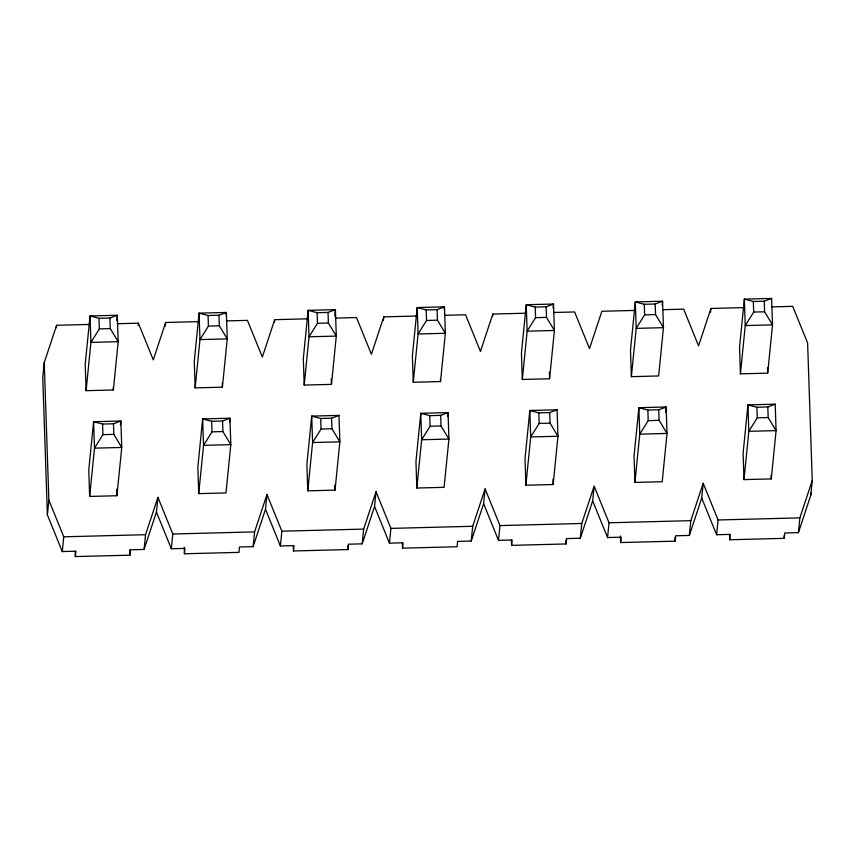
<?xml version="1.0" encoding="UTF-8"?>
<svg xmlns="http://www.w3.org/2000/svg" width="855" height="855" viewBox="0 0 855 855"><rect width="100%" height="100%" fill="white"/><g stroke="black" fill="none" stroke-linecap="round" stroke-linejoin="round"><path stroke-width="1.28" d="M89.583 324.43L56.601 325.285L44.225 362.648L42.75 377.408L47.388 514.892L62.276 551.561L75.903 551.208L75.368 556.573L129.896 555.173L130.43 549.808L144.068 549.455L156.444 512.092L157.918 497.332L172.806 534.001L171.331 548.75L184.958 548.408L184.424 553.773L238.951 552.362L239.486 546.997L253.123 546.655L265.499 509.281L266.974 494.532L281.861 531.19L280.387 545.95L294.013 545.597L293.479 550.962L348.006 549.562L348.541 544.197L362.178 543.844L374.554 506.481L376.029 491.721L390.917 528.39L389.442 543.149L403.068 542.797L402.534 548.162L457.062 546.762L457.596 541.397L471.233 541.044L483.609 503.67L485.084 488.921L499.972 525.59L498.497 540.339L512.124 539.986L511.589 545.351L566.117 543.951L566.651 538.586L580.289 538.233L592.665 500.87L594.022 487.35M56.355 327.743L56.601 325.285M47.388 514.892L48.863 500.143L44.225 362.648M62.276 551.561L63.751 536.801L48.863 500.143M86.099 390.682L90.919 342.395L90.032 315.955L117.295 315.249L118.182 341.69L113.362 389.976L86.099 390.682L85.211 364.241L90.032 315.955L99.009 318.317L109.91 318.028L117.295 315.249L116.772 320.475M89.668 496.445L94.488 448.159L93.601 421.718L120.865 421.013L121.752 447.454L116.932 495.74L89.668 496.445L88.781 470.004L93.601 421.718L102.579 424.069L113.491 423.791L120.865 421.013L120.47 424.935M138.147 325.637L138.392 323.179L117.285 323.724M165.293 326.161L165.656 322.474L198.638 321.63M144.068 549.455L145.542 534.706L157.918 497.332M195.154 387.881L199.974 339.595L199.087 313.154L226.351 312.449L227.238 338.89L222.418 387.176L195.154 387.881L194.267 361.441L199.087 313.154L208.064 315.506L218.966 315.228L226.351 312.449L226.083 315.057M198.723 493.634L203.543 445.348L202.656 418.907L229.92 418.213L230.807 444.653L225.987 492.94L198.723 493.634L197.836 467.193L202.656 418.907L211.634 421.269L222.546 420.991L229.92 418.213L229.525 422.124M274.466 322.132L274.712 319.674L307.693 318.829M253.123 546.655L254.598 531.896L266.974 494.532M304.209 385.071L309.029 336.785L308.142 310.344L335.406 309.649L336.293 336.09L331.473 384.376L304.209 385.071L303.322 358.63L308.142 310.344L317.12 312.706L328.021 312.417L335.406 309.649L334.754 316.168M307.779 490.834L312.599 442.548L311.712 416.107L338.975 415.402L339.863 441.843L335.042 490.129L307.779 490.834L306.892 464.393L311.712 416.107L320.689 418.469L331.601 418.18L338.975 415.402M383.403 320.561L383.767 316.874L416.748 316.019M362.178 543.844L363.653 529.095L376.029 491.721M413.264 382.271L418.084 333.984L417.197 307.543L444.461 306.838L445.348 333.279L440.528 381.565L413.264 382.271L412.377 355.83L417.197 307.543L426.175 309.895L437.076 309.617L444.461 306.838L444.194 309.446M416.834 488.034L421.654 439.748L420.767 413.307L448.031 412.602L448.918 439.043L444.098 487.329L416.834 488.034L415.947 461.593L420.767 413.307L429.744 415.658L440.656 415.38L448.031 412.602L447.635 416.513M492.576 316.521L492.822 314.063L525.804 313.219M471.233 541.044L472.708 526.285L485.084 488.921M522.32 379.46L527.14 331.174L526.253 304.733L553.506 304.038L554.403 330.479L549.583 378.765L522.32 379.46L521.432 353.019L526.253 304.733L535.23 307.095L546.131 306.817L553.506 304.038L553.121 307.95M525.889 485.223L530.709 436.937L529.822 410.496L557.086 409.802L557.973 436.242L553.153 484.529L525.889 485.223L525.002 458.782L529.822 410.496L538.8 412.858L549.701 412.57L557.086 409.802M580.289 538.233L581.753 523.484L594.139 486.121L609.017 522.779L607.552 537.538L621.179 537.186L620.645 542.551L675.172 541.151L675.707 535.786L689.344 535.433L701.72 498.07L703.195 483.31L718.072 519.979L716.608 534.728L730.234 534.386L729.7 539.751L784.227 538.34L784.762 532.975L798.399 532.633L810.775 495.259L812.25 480.51L807.612 343.015L792.724 306.346L771.616 306.892M631.375 376.66L636.195 328.373L635.297 301.933L662.561 301.227L663.459 327.668L658.639 375.954L631.375 376.66L630.488 350.219L635.297 301.933L644.285 304.284L655.187 304.006L662.561 301.227L662.176 305.149M634.944 482.423L639.764 434.137L638.877 407.696L666.141 406.991L667.028 433.432L662.208 481.718L634.944 482.423L634.057 455.982L638.877 407.696L647.855 410.047L658.756 409.769L666.141 406.991L665.617 412.217M710.569 312.139L710.933 308.452L743.914 307.608M689.344 535.433L690.808 520.674L703.195 483.31M740.43 373.859L745.25 325.573L744.352 299.132L771.616 298.427L772.514 324.868L767.694 373.154L740.43 373.859L739.532 347.419L744.352 299.132L753.341 301.484L764.242 301.206L771.616 298.427M744 479.612L748.82 431.326L747.933 404.885L775.196 404.191L776.084 430.631L771.263 478.918L744 479.612L743.113 453.171L747.933 404.885L756.91 407.247L767.811 406.969L775.196 404.191M798.399 532.633L799.863 517.874L812.25 480.51M165.656 322.474L153.28 359.848L138.392 323.179M274.712 319.674L262.335 357.037L247.448 320.379L226.34 320.914M383.767 316.874L371.391 354.237L356.503 317.568L335.395 318.113M492.822 314.063L480.446 351.426L465.558 314.768L444.45 315.303M710.933 308.452L698.556 345.826L683.669 309.157L662.561 309.702M99.009 318.317L99.362 328.886L90.919 342.395L118.182 341.69L110.274 328.609L109.91 318.028M102.579 424.069L102.942 434.65L94.488 448.159L121.752 447.454L113.843 434.372L113.491 423.791M208.064 315.506L208.417 326.086L199.974 339.595L227.238 338.89L219.329 325.798L218.966 315.228M211.634 421.269L211.997 431.85L203.543 445.348L230.807 444.653L222.899 431.561L222.546 420.991M317.12 312.706L317.472 323.276L309.029 336.785L336.293 336.09L328.384 322.998L328.021 312.417M320.689 418.469L321.053 429.039L312.599 442.548L339.863 441.843L331.954 428.761L331.601 418.18M426.175 309.895L426.527 320.475L418.084 333.984L445.348 333.279L437.439 320.198L437.076 309.617M429.744 415.658L430.108 426.239L421.654 439.748L448.918 439.043L441.009 425.95L440.656 415.38M535.23 307.095L535.583 317.665L527.14 331.174L554.403 330.479L546.495 317.387L546.131 306.817M538.8 412.858L539.163 423.428L530.709 436.937L557.973 436.242L550.064 423.15L549.701 412.57M644.285 304.284L644.638 314.864L636.195 328.373L663.459 327.668L655.55 314.587L655.187 304.006M647.855 410.047L648.208 420.628L639.764 434.137L667.028 433.432L659.12 420.35L658.756 409.769M753.341 301.484L753.693 312.064L745.25 325.573L772.514 324.868L764.605 311.776L764.242 301.206M756.91 407.247L757.263 417.817L748.82 431.326L776.084 430.631L768.175 417.539L767.811 406.969M553.506 312.502L574.613 311.957L589.501 348.626L601.877 311.263L634.859 310.408M99.362 328.886L110.274 328.609M208.417 326.086L219.329 325.798M317.472 323.276L328.384 322.998M426.527 320.475L437.439 320.198M535.583 317.665L546.495 317.387M644.638 314.864L655.55 314.587M753.693 312.064L764.605 311.776M102.942 434.65L113.843 434.372M211.997 431.85L222.899 431.561M321.053 429.039L331.954 428.761M430.108 426.239L441.009 425.95M539.163 423.428L550.064 423.15M648.208 420.628L659.12 420.35M757.263 417.817L768.175 417.539M63.751 536.801L145.542 534.706M172.806 534.001L254.598 531.896M281.861 531.19L363.653 529.095M390.917 528.39L472.708 526.285M499.972 525.59L581.753 523.484M609.017 522.779L690.808 520.674M718.072 519.979L799.863 517.874M701.72 498.07L716.608 534.728M592.665 500.87L607.552 537.538M483.609 503.67L498.497 540.339M374.554 506.481L389.442 543.149M265.499 509.281L280.387 545.95M156.444 512.092L171.331 548.75M810.69 492.587L810.775 495.259M784.142 535.7L784.227 538.34M767.512 367.864L767.694 373.154M771.135 474.953L771.263 478.918M729.518 534.461L729.7 539.751M675.044 537.186L675.172 541.151M620.42 535.935L620.645 542.551M565.989 539.986L566.117 543.951M549.359 372.149L549.583 378.765M552.971 479.238L553.153 484.529M511.408 540.071L511.589 545.351M440.443 378.925L440.528 381.565M402.352 542.872L402.534 548.162M347.878 545.597L348.006 549.562M331.291 379.086L331.473 384.376M334.871 484.849L335.042 490.129M293.297 545.672L293.479 550.962M222.289 383.211L222.418 387.176M184.199 547.157L184.424 553.773M129.714 549.883L129.896 555.173M113.277 387.336L113.362 389.976M116.708 489.135L116.932 495.74M75.197 551.283L75.368 556.573"/></g></svg>
